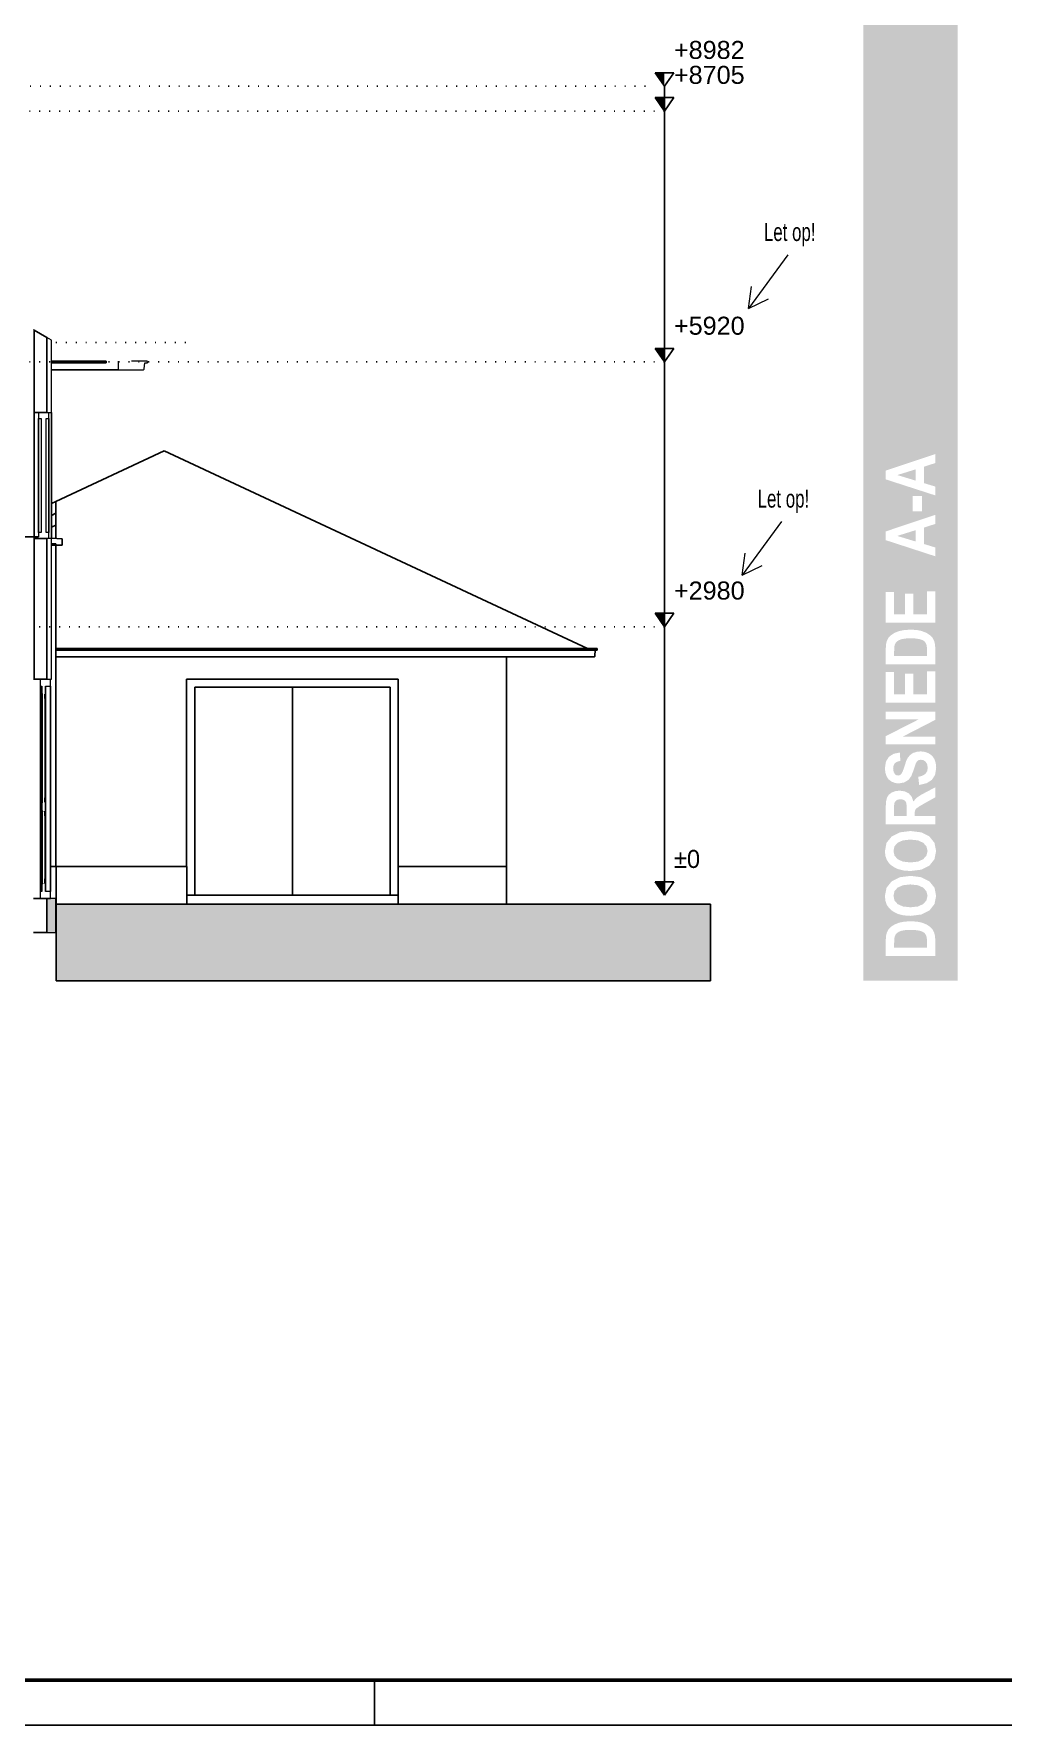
# Model space of a CAD drawing. Header units: millimetres. Extents: x 0 to 1200, y 0 to 841.
# Drawn here: x 877.2 to 984.8, y 0 to 187.8 of the extents above; entities that cross this region are included whole.
import ezdxf

# ---------------------------------------------------------------- set-up
doc = ezdxf.new("R2010")
doc.units = ezdxf.units.MM
doc.linetypes.add('PUNKT2_S9', pattern=[1, 0, -1])
doc.layers.add('Standard', color=7, linetype='Continuous', lineweight=25)
doc.styles.add('ARIAL', font='arial.ttf')

msp = doc.modelspace()

# ---------------------------------------------------------------- hatches: boundary and pattern name
at = {"layer": 'Standard', "linetype": 'PUNKT2_S9', "lineweight": -3}
h = msp.add_hatch(color=23, dxfattribs=at)
h.paths.add_polyline_path([(972.67, 86.33), (976.31, 86.33), (976.31, 87.02), (976.3, 87.36), (976.26, 87.58), (976.17, 87.79), (976.03, 87.95), (975.82, 88.09), (975.5, 88.2), (975.06, 88.27), (974.49, 88.29), (973.93, 88.27), (973.51, 88.2), (973.21, 88.09), (972.98, 87.94), (972.82, 87.74), (972.72, 87.51), (972.69, 87.22), (972.67, 86.75)])
h.paths.add_polyline_path([(974.47, 93.34), (973.65, 93.25), (973.06, 92.99), (972.71, 92.59), (972.6, 92.07), (972.71, 91.56), (973.07, 91.15), (973.66, 90.89), (974.49, 90.8), (975.31, 90.89), (975.9, 91.16), (976.26, 91.57), (976.38, 92.07), (976.26, 92.57), (975.91, 92.98), (975.31, 93.25)])
h.paths.add_polyline_path([(974.49, 95.78), (975.31, 95.87), (975.9, 96.14), (976.26, 96.55), (976.38, 97.05), (976.26, 97.56), (975.91, 97.96), (975.31, 98.23), (974.47, 98.32), (973.65, 98.23), (973.06, 97.97), (972.71, 97.57), (972.6, 97.05), (972.71, 96.54), (973.07, 96.13), (973.66, 95.87)])
h.paths.add_polyline_path([(973.1, 102.76), (972.91, 102.67), (972.76, 102.52), (972.69, 102.32), (972.67, 102.09), (972.67, 101.65), (972.67, 100.92), (974.07, 100.92), (974.07, 101.61), (974.05, 102.15), (974, 102.44), (973.91, 102.59), (973.77, 102.7), (973.58, 102.77), (973.35, 102.79)])
h.paths.add_polyline_path([(976.31, 118.71), (976.31, 119.4), (976.3, 119.73), (976.26, 119.96), (976.17, 120.16), (976.03, 120.33), (975.82, 120.47), (975.5, 120.57), (975.06, 120.64), (974.49, 120.67), (973.93, 120.64), (973.51, 120.57), (973.21, 120.46), (972.98, 120.31), (972.82, 120.12), (972.72, 119.88), (972.69, 119.59), (972.67, 119.12), (972.67, 118.71)])
h.paths.add_polyline_path([(975.06, 138.17), (975.06, 139.42), (973.02, 138.79)])
h.paths.add_polyline_path([(973.02, 132.03), (975.06, 131.41), (975.06, 132.67)])
h.paths.add_polyline_path([(979.74, 82.64), (979.74, 192.64), (969.24, 192.64), (969.24, 82.64)])
h.paths.add_polyline_path([(977.24, 137.51), (977.24, 136.53), (971.74, 138.31), (971.74, 139.29), (977.24, 141.12), (977.24, 140.12), (975.99, 139.72), (975.99, 137.89)], flags=16)
h.paths.add_polyline_path([(975.77, 136.48), (975.77, 134.75), (974.72, 134.75), (974.72, 136.48)], flags=16)
h.paths.add_polyline_path([(975.99, 132.96), (975.99, 131.13), (977.24, 130.75), (977.24, 129.77), (971.74, 131.56), (971.74, 132.53), (977.24, 134.37), (977.24, 133.36)], flags=16)
h.paths.add_polyline_path([(977.24, 125.89), (977.24, 122.41), (971.74, 122.41), (971.74, 125.81), (972.67, 125.81), (972.67, 123.33), (973.89, 123.33), (973.89, 125.63), (974.82, 125.63), (974.82, 123.33), (976.31, 123.33), (976.31, 125.89)], flags=16)
h.paths.add_polyline_path([(971.74, 119.47), (971.77, 119.98), (971.85, 120.34), (972.04, 120.72), (972.35, 121.03), (972.76, 121.29), (973.24, 121.47), (973.83, 121.59), (974.54, 121.62), (975.18, 121.59), (975.71, 121.48), (976.26, 121.27), (976.68, 120.99), (976.94, 120.71), (977.12, 120.34), (977.21, 119.98), (977.24, 119.52), (977.24, 117.78), (971.74, 117.78)], flags=16)
h.paths.add_polyline_path([(976.31, 114.44), (976.31, 117), (977.24, 117), (977.24, 113.51), (971.74, 113.51), (971.74, 116.91), (972.67, 116.91), (972.67, 114.44), (973.89, 114.44), (973.89, 116.74), (974.82, 116.74), (974.82, 114.44)], flags=16)
h.paths.add_polyline_path([(975.41, 111.67), (971.74, 111.67), (971.74, 112.53), (977.24, 112.53), (977.24, 111.61), (973.65, 109.76), (977.24, 109.76), (977.24, 108.9), (971.74, 108.9), (971.74, 109.8)], flags=16)
h.paths.add_polyline_path([(976.26, 104.57), (975.45, 104.38), (975.35, 105.28), (975.82, 105.41), (976.14, 105.61), (976.34, 105.91), (976.4, 106.28), (976.34, 106.68), (976.17, 106.96), (975.93, 107.13), (975.64, 107.18), (975.46, 107.16), (975.31, 107.09), (975.18, 106.96), (975.07, 106.76), (974.98, 106.49), (974.83, 106.02), (974.58, 105.38), (974.29, 104.97), (973.79, 104.66), (973.18, 104.55), (972.78, 104.6), (972.4, 104.75), (972.07, 104.99), (971.84, 105.32), (971.7, 105.73), (971.65, 106.22), (971.76, 106.98), (972.1, 107.52), (972.63, 107.85), (973.31, 107.98), (973.36, 107.05), (973, 106.96), (972.75, 106.8), (972.61, 106.55), (972.56, 106.21), (972.61, 105.85), (972.76, 105.58), (972.91, 105.47), (973.11, 105.43), (973.29, 105.47), (973.44, 105.57), (973.62, 105.87), (973.81, 106.42), (974, 107.01), (974.2, 107.42), (974.45, 107.71), (974.76, 107.93), (975.16, 108.06), (975.64, 108.11), (976.1, 108.05), (976.52, 107.89), (976.88, 107.63), (977.14, 107.27), (977.29, 106.82), (977.34, 106.28), (977.22, 105.51), (976.86, 104.94)], flags=16)
h.paths.add_polyline_path([(972.09, 103.31), (972.42, 103.55), (972.82, 103.7), (973.28, 103.75), (973.85, 103.67), (974.31, 103.44), (974.63, 103.06), (974.81, 102.54), (975.03, 102.81), (975.27, 103.03), (975.62, 103.26), (976.17, 103.56), (977.24, 104.12), (977.24, 103.01), (976.04, 102.34), (975.52, 102.04), (975.24, 101.85), (975.09, 101.72), (975.01, 101.58), (974.96, 101.39), (974.94, 101.11), (974.94, 100.92), (977.24, 100.92), (977.24, 100), (971.74, 100), (971.74, 101.95), (971.78, 102.58), (971.89, 103.01)], flags=16)
h.paths.add_polyline_path([(972.07, 95.75), (971.86, 96.06), (971.7, 96.51), (971.65, 97.04), (971.83, 97.96), (972.4, 98.66), (973.3, 99.12), (974.5, 99.27), (975.68, 99.12), (976.58, 98.67), (977.15, 97.96), (977.33, 97.05), (977.15, 96.14), (976.59, 95.43), (975.69, 94.98), (974.52, 94.83), (973.75, 94.88), (973.11, 95.04), (972.72, 95.22), (972.36, 95.46)], flags=16)
h.paths.add_polyline_path([(977.15, 92.98), (977.33, 92.07), (977.15, 91.16), (976.59, 90.45), (975.69, 90), (974.52, 89.85), (973.75, 89.9), (973.11, 90.05), (972.72, 90.24), (972.36, 90.48), (972.07, 90.77), (971.86, 91.07), (971.7, 91.53), (971.65, 92.06), (971.83, 92.98), (972.4, 93.68), (973.3, 94.14), (974.5, 94.29), (975.68, 94.14), (976.58, 93.69)], flags=16)
h.paths.add_polyline_path([(977.12, 87.97), (977.21, 87.61), (977.24, 87.15), (977.24, 85.41), (971.74, 85.41), (971.74, 87.1), (971.77, 87.6), (971.85, 87.97), (972.04, 88.35), (972.35, 88.66), (972.76, 88.91), (973.24, 89.1), (973.83, 89.21), (974.54, 89.25), (975.18, 89.21), (975.71, 89.11), (976.26, 88.9), (976.68, 88.62), (976.94, 88.33)], flags=16)
for color, points in [(7, [(947.18, 181.96), (947.18, 183.46), (946.13, 183.46)]), (7, [(947.18, 179.19), (947.18, 180.69), (946.13, 180.69)]), (7, [(947.18, 151.34), (947.18, 152.84), (946.13, 152.84)]), (253, [(885.22, 151.24), (885.22, 151.42), (879.33, 151.42), (879.33, 151.24)]), (7, [(947.18, 121.94), (947.18, 123.44), (946.13, 123.44)]), (7, [(947.18, 92.14), (947.18, 93.64), (946.13, 93.64)]), (254, [(952.28, 91.14), (879.65, 91.14), (879.65, 82.64), (952.28, 82.64)])]:
    msp.add_hatch(color=color, dxfattribs=at).paths.add_polyline_path(points)
at = {"layer": 'Standard', "linetype": 'PUNKT2_S9', "lineweight": 18}
msp.add_hatch(color=59, dxfattribs=at).paths.add_polyline_path([(879.63, 87.99), (879.63, 91.77), (878.63, 91.77), (878.63, 87.99)])

# ---------------------------------------------------------------- linework, layer by layer
at = {"layer": 'Standard', "color": 7, "linetype": 'Continuous', "lineweight": -3}
for p, q in [((948.23, 183.46), (946.13, 183.46)), ((946.13, 183.46), (947.18, 181.96)), ((947.18, 181.96), (948.23, 183.46)), ((948.23, 180.69), (946.13, 180.69)), ((946.13, 180.69), (947.18, 179.19)), ((947.18, 179.19), (947.18, 181.96)), ((947.18, 179.19), (948.23, 180.69)), ((947.18, 154.15), (947.18, 179.19)), ((947.18, 151.34), (947.18, 154.15)), ((948.23, 152.84), (946.13, 152.84)), ((946.13, 152.84), (947.18, 151.34)), ((947.18, 151.34), (948.23, 152.84)), ((947.18, 124.75), (947.18, 151.34)), ((947.18, 121.94), (947.18, 124.75)), ((948.23, 123.44), (946.13, 123.44)), ((946.13, 123.44), (947.18, 121.94)), ((947.18, 121.94), (948.23, 123.44)), ((947.18, 94.95), (947.18, 121.94)), ((947.18, 92.14), (947.18, 94.95)), ((948.23, 93.64), (946.13, 93.64)), ((946.13, 93.64), (947.18, 92.14)), ((947.18, 92.14), (948.23, 93.64)), ((878.63, 91.77), (878.13, 91.77)), ((878.63, 87.99), (878.63, 91.77)), ((878.13, 87.99), (878.63, 87.99))]:
    msp.add_line(p, q, dxfattribs=at)
at = {"layer": 'Standard', "color": 1, "linetype": 'PUNKT2_S9', "lineweight": -3}
for p, q in [((833.86, 181.96), (945.91, 181.96)), ((947.18, 179.19), (835.13, 179.19)), ((879.63, 153.5), (894.97, 153.5))]:
    msp.add_line(p, q, dxfattribs=at)
at = {"layer": 'Standard', "color": 7, "linetype": 'Continuous', "lineweight": 18}
for p, q in [((960.88, 163.23), (956.49, 157.27)), ((956.49, 157.27), (956.84, 159.72)), ((956.49, 157.27), (958.72, 158.34)), ((960.18, 133.63), (955.79, 127.67)), ((955.79, 127.67), (956.14, 130.12)), ((955.79, 127.67), (958.02, 128.74))]:
    msp.add_line(p, q, dxfattribs=at)
at = {"layer": 'Standard', "color": 51, "linetype": 'Continuous', "lineweight": -3}
for p, q in [((877.23, 154.88), (877.13, 154.94)), ((877.23, 147.04), (877.23, 154.88)), ((878.63, 154.07), (877.23, 154.88)), ((877.23, 154.88), (877.23, 147.04)), ((878.63, 147.04), (878.63, 154.07)), ((877.23, 145.74), (877.23, 147.64)), ((877.23, 147.64), (877.23, 145.74)), ((878.63, 145.74), (878.63, 147.64)), ((877.13, 145.74), (877.23, 145.74)), ((877.23, 145.74), (878.63, 145.74)), ((877.69, 131.94), (874.89, 131.94)), ((877.23, 131.74), (877.13, 131.74)), ((877.23, 131.74), (877.69, 131.74)), ((877.23, 116.14), (877.23, 131.74)), ((877.23, 131.74), (877.23, 116.14)), ((878.63, 131.74), (877.23, 131.74)), ((878.63, 116.14), (878.63, 131.74)), ((877.13, 116.14), (877.23, 116.14)), ((877.23, 116.14), (878.63, 116.14)), ((878.13, 91.77), (877.13, 91.77)), ((877.13, 87.99), (878.13, 87.99))]:
    msp.add_line(p, q, dxfattribs=at)
at = {"layer": 'Standard', "color": 55, "linetype": 'Continuous', "lineweight": 18}
for p, q in [((879.13, 153.78), (878.63, 154.07)), ((878.63, 154.07), (878.63, 147.04)), ((879.13, 147.04), (879.13, 153.78)), ((878.63, 147.64), (878.63, 145.74)), ((879.13, 145.74), (879.13, 147.64)), ((878.63, 145.74), (879.13, 145.74)), ((878.63, 131.74), (878.63, 116.14)), ((879.13, 131.74), (878.63, 131.74)), ((879.13, 116.14), (879.13, 131.74)), ((878.63, 116.14), (879.13, 116.14))]:
    msp.add_line(p, q, dxfattribs=at)
at = {"layer": 'Standard', "color": 7, "linetype": 'PUNKT2_S9', "lineweight": -3}
for p, q in [((947.18, 151.34), (867.25, 151.34)), ((947.18, 121.94), (877.13, 121.94))]:
    msp.add_line(p, q, dxfattribs=at)
at = {"layer": 'Standard', "color": 5, "linetype": 'Continuous', "lineweight": -3}
for p, q in [((879.33, 151.42), (879.13, 151.42)), ((879.13, 151.24), (879.33, 151.24)), ((886.53, 150.48), (879.13, 150.48)), ((877.23, 131.94), (877.23, 145.74)), ((877.23, 145.74), (877.23, 131.94)), ((877.69, 145.07), (877.69, 132.41)), ((878.83, 132.41), (878.83, 145.07)), ((879.13, 131.78), (879.13, 145.74)), ((891.63, 141.46), (879.63, 135.87)), ((891.63, 141.46), (879.63, 135.87)), ((938.65, 119.54), (891.63, 141.46)), ((938.65, 119.54), (891.63, 141.46)), ((879.63, 135.87), (879.13, 135.63)), ((879.63, 135.87), (879.63, 131.74)), ((879.13, 134.31), (879.63, 134.54)), ((879.63, 134.54), (879.13, 134.31)), ((879.13, 132.99), (879.63, 133.22)), ((879.13, 131.78), (880.33, 131.69)), ((880.33, 131.69), (880.33, 130.99)), ((879.63, 131.14), (879.13, 131.14)), ((880.33, 130.99), (879.13, 130.99)), ((879.63, 118.04), (879.63, 131.14)), ((879.63, 119.54), (939.65, 119.54)), ((879.63, 119.34), (939.65, 119.34)), ((879.63, 118.59), (939.35, 118.59)), ((929.63, 118.04), (929.63, 118.59)), ((939.35, 118.59), (939.36, 118.59)), ((939.36, 118.59), (939.36, 118.59)), ((939.36, 118.59), (939.37, 118.59)), ((939.37, 118.59), (939.37, 118.59)), ((939.37, 118.59), (939.38, 118.59)), ((939.38, 118.59), (939.38, 118.59)), ((939.38, 118.59), (939.39, 118.59)), ((939.39, 118.59), (939.39, 118.6)), ((939.39, 118.6), (939.4, 118.6)), ((939.4, 118.6), (939.41, 118.61)), ((939.4, 118.6), (939.4, 118.6)), ((939.41, 118.61), (939.41, 118.62)), ((939.41, 118.62), (939.42, 118.62)), ((939.41, 118.61), (939.41, 118.61)), ((939.42, 118.62), (939.42, 118.63)), ((939.42, 118.63), (939.43, 118.63)), ((939.42, 118.62), (939.42, 118.62)), ((939.43, 118.64), (939.43, 118.65)), ((939.43, 118.65), (939.44, 118.65)), ((939.43, 118.63), (939.43, 118.64)), ((939.44, 118.67), (939.44, 118.68)), ((939.44, 118.68), (939.45, 118.68)), ((939.44, 118.66), (939.44, 118.67)), ((939.44, 118.65), (939.44, 118.66)), ((939.44, 118.66), (939.44, 118.66)), ((939.45, 118.7), (939.5, 119.34)), ((939.45, 118.69), (939.45, 118.7)), ((939.45, 118.7), (939.45, 118.7)), ((939.45, 118.68), (939.45, 118.69)), ((939.65, 119.54), (939.65, 119.54)), ((939.65, 119.53), (939.65, 119.54)), ((939.66, 119.53), (939.65, 119.53)), ((939.65, 119.34), (939.65, 119.34)), ((939.65, 119.34), (939.65, 119.34)), ((939.65, 119.34), (939.66, 119.34)), ((939.66, 119.53), (939.66, 119.53)), ((939.66, 119.53), (939.66, 119.53)), ((939.67, 119.53), (939.66, 119.53)), ((939.66, 119.34), (939.66, 119.34)), ((939.66, 119.34), (939.66, 119.34)), ((939.66, 119.34), (939.67, 119.34)), ((939.67, 119.53), (939.67, 119.53)), ((939.67, 119.53), (939.67, 119.53)), ((939.68, 119.52), (939.67, 119.53)), ((939.67, 119.34), (939.68, 119.35)), ((939.67, 119.34), (939.67, 119.34)), ((939.67, 119.34), (939.67, 119.34)), ((939.68, 119.52), (939.68, 119.52)), ((939.68, 119.52), (939.68, 119.52)), ((939.69, 119.52), (939.68, 119.52)), ((939.68, 119.35), (939.68, 119.35)), ((939.68, 119.35), (939.68, 119.35)), ((939.68, 119.35), (939.69, 119.35)), ((939.69, 119.51), (939.69, 119.52)), ((939.69, 119.51), (939.69, 119.51)), ((939.69, 119.51), (939.69, 119.51)), ((939.7, 119.5), (939.69, 119.51)), ((939.69, 119.36), (939.7, 119.37)), ((939.69, 119.35), (939.69, 119.36)), ((939.69, 119.36), (939.69, 119.36)), ((939.69, 119.36), (939.69, 119.36)), ((939.7, 119.5), (939.7, 119.5)), ((939.7, 119.49), (939.7, 119.5)), ((939.7, 119.49), (939.7, 119.49)), ((939.71, 119.49), (939.7, 119.49)), ((939.7, 119.38), (939.71, 119.39)), ((939.7, 119.37), (939.7, 119.38)), ((939.7, 119.38), (939.7, 119.38)), ((939.7, 119.37), (939.7, 119.37)), ((939.71, 119.48), (939.71, 119.49)), ((939.71, 119.48), (939.71, 119.48)), ((939.71, 119.47), (939.71, 119.48)), ((939.71, 119.47), (939.71, 119.47)), ((939.71, 119.46), (939.71, 119.47)), ((939.71, 119.46), (939.71, 119.46)), ((939.71, 119.45), (939.71, 119.46)), ((939.71, 119.45), (939.71, 119.45)), ((939.72, 119.44), (939.71, 119.45)), ((939.71, 119.42), (939.71, 119.43)), ((939.71, 119.43), (939.72, 119.43)), ((939.71, 119.41), (939.71, 119.42)), ((939.71, 119.4), (939.71, 119.41)), ((939.71, 119.41), (939.71, 119.41)), ((939.71, 119.39), (939.71, 119.4)), ((939.71, 119.4), (939.71, 119.4)), ((939.71, 119.39), (939.71, 119.39)), ((939.71, 119.39), (939.71, 119.39)), ((939.72, 119.44), (939.72, 119.44)), ((939.72, 119.44), (939.72, 119.43)), ((939.72, 119.43), (939.72, 119.44)), ((939.72, 119.44), (939.72, 119.44)), ((879.63, 95.34), (879.63, 118.04)), ((929.63, 118.04), (929.63, 95.34)), ((879.03, 92.57), (879.03, 115.34)), ((917.63, 116.14), (894.13, 116.14)), ((894.13, 116.14), (894.13, 95.34)), ((895.03, 115.24), (905.87, 115.24)), ((895.03, 92.15), (895.03, 115.24)), ((905.87, 115.24), (905.87, 92.15)), ((905.88, 115.24), (905.87, 115.24)), ((905.88, 92.15), (905.88, 115.24)), ((905.88, 115.24), (916.73, 115.24)), ((916.73, 115.24), (916.73, 92.15)), ((917.63, 95.34), (917.63, 116.14)), ((878.06, 114.47), (878.06, 102.47)), ((878.46, 102.47), (878.46, 114.47)), ((878.06, 101.47), (878.06, 93.45)), ((878.46, 93.45), (878.46, 101.47)), ((879.65, 95.34), (879.03, 95.34)), ((894.15, 95.34), (879.65, 95.34)), ((879.65, 91.14), (879.65, 95.34)), ((879.65, 91.14), (879.65, 95.34)), ((894.15, 91.14), (894.15, 95.34)), ((894.15, 91.14), (894.15, 95.34)), ((929.63, 95.34), (917.61, 95.34)), ((917.61, 91.14), (917.61, 95.34)), ((917.61, 91.14), (917.61, 95.34)), ((929.65, 95.34), (929.63, 95.34)), ((929.65, 95.34), (929.65, 91.14)), ((895.03, 92.15), (894.15, 92.14)), ((894.15, 92.14), (917.61, 92.14)), ((905.87, 92.15), (895.03, 92.15)), ((916.73, 92.15), (905.88, 92.15)), ((917.61, 92.14), (916.73, 92.15)), ((879.63, 91.14), (879.65, 91.14)), ((879.63, 87.99), (879.65, 87.99))]:
    msp.add_line(p, q, dxfattribs=at)
at = {"layer": 'Standard', "color": 255, "linetype": 'Continuous', "lineweight": -3}
for p, q in [((879.33, 151.42), (879.33, 151.24)), ((885.22, 151.42), (879.33, 151.42)), ((879.33, 151.24), (885.22, 151.24)), ((885.22, 151.24), (885.22, 151.42)), ((879.65, 91.14), (879.65, 82.64)), ((952.28, 91.14), (879.65, 91.14)), ((952.28, 91.14), (952.28, 82.64)), ((879.65, 82.64), (952.28, 82.64))]:
    msp.add_line(p, q, dxfattribs=at)
at = {"layer": 'Standard', "color": 9, "linetype": 'Continuous', "lineweight": 18}
for p, q in [((886.53, 151.43), (886.53, 150.48)), ((886.53, 150.48), (889.3, 150.48)), ((889.72, 151.43), (888.01, 151.43)), ((889.3, 150.48), (889.31, 150.48)), ((889.31, 150.48), (889.31, 150.48)), ((889.31, 150.48), (889.32, 150.48)), ((889.32, 150.48), (889.33, 150.48)), ((889.33, 150.48), (889.34, 150.48)), ((889.34, 150.48), (889.34, 150.48)), ((889.34, 150.48), (889.35, 150.48)), ((889.35, 150.48), (889.35, 150.49)), ((889.35, 150.49), (889.36, 150.49)), ((889.36, 150.49), (889.37, 150.49)), ((889.37, 150.49), (889.37, 150.5)), ((889.37, 150.5), (889.38, 150.5)), ((889.38, 150.5), (889.38, 150.51)), ((889.38, 150.51), (889.39, 150.51)), ((889.39, 150.51), (889.4, 150.51)), ((889.4, 150.52), (889.41, 150.53)), ((889.4, 150.51), (889.4, 150.52)), ((889.4, 150.52), (889.4, 150.52)), ((889.41, 150.53), (889.41, 150.54)), ((889.41, 150.54), (889.42, 150.54)), ((889.42, 150.55), (889.43, 150.56)), ((889.42, 150.54), (889.42, 150.55)), ((889.42, 150.55), (889.42, 150.55)), ((889.43, 150.59), (889.5, 151.23)), ((889.43, 150.58), (889.43, 150.59)), ((889.43, 150.59), (889.43, 150.59)), ((889.43, 150.57), (889.43, 150.58)), ((889.43, 150.56), (889.43, 150.57)), ((889.43, 150.57), (889.43, 150.57)), ((889.5, 151.23), (889.72, 151.23)), ((889.72, 151.43), (889.72, 151.43)), ((889.73, 151.42), (889.72, 151.43)), ((889.72, 151.23), (889.72, 151.23)), ((889.72, 151.23), (889.73, 151.23)), ((889.73, 151.42), (889.73, 151.42)), ((889.74, 151.42), (889.73, 151.42)), ((889.73, 151.23), (889.73, 151.23)), ((889.73, 151.23), (889.74, 151.23)), ((889.74, 151.42), (889.74, 151.42)), ((889.75, 151.42), (889.74, 151.42)), ((889.74, 151.23), (889.74, 151.23)), ((889.74, 151.23), (889.75, 151.23)), ((889.75, 151.42), (889.75, 151.42)), ((889.76, 151.42), (889.75, 151.42)), ((889.75, 151.23), (889.75, 151.23)), ((889.75, 151.23), (889.76, 151.23)), ((889.76, 151.41), (889.76, 151.42)), ((889.77, 151.41), (889.76, 151.41)), ((889.76, 151.23), (889.76, 151.24)), ((889.76, 151.24), (889.77, 151.24)), ((889.77, 151.41), (889.77, 151.41)), ((889.77, 151.41), (889.77, 151.41)), ((889.78, 151.4), (889.77, 151.41)), ((889.77, 151.24), (889.78, 151.25)), ((889.77, 151.24), (889.77, 151.24)), ((889.77, 151.24), (889.77, 151.24)), ((889.78, 151.4), (889.78, 151.4)), ((889.79, 151.4), (889.78, 151.4)), ((889.78, 151.25), (889.78, 151.25)), ((889.78, 151.25), (889.79, 151.25)), ((889.79, 151.39), (889.79, 151.4)), ((889.79, 151.39), (889.79, 151.39)), ((889.8, 151.38), (889.79, 151.39)), ((889.79, 151.26), (889.8, 151.27)), ((889.79, 151.25), (889.79, 151.26)), ((889.79, 151.26), (889.79, 151.26)), ((889.8, 151.38), (889.8, 151.38)), ((889.8, 151.38), (889.8, 151.38)), ((889.8, 151.37), (889.8, 151.38)), ((889.81, 151.37), (889.8, 151.37)), ((889.8, 151.27), (889.8, 151.28)), ((889.8, 151.28), (889.8, 151.28)), ((889.8, 151.28), (889.81, 151.28)), ((889.8, 151.27), (889.8, 151.27)), ((889.81, 151.36), (889.81, 151.37)), ((889.81, 151.36), (889.81, 151.36)), ((889.81, 151.35), (889.81, 151.36)), ((889.81, 151.35), (889.81, 151.35)), ((889.81, 151.34), (889.81, 151.35)), ((889.81, 151.34), (889.81, 151.34)), ((889.82, 151.33), (889.81, 151.34)), ((889.81, 151.31), (889.81, 151.32)), ((889.81, 151.32), (889.82, 151.32)), ((889.81, 151.3), (889.81, 151.31)), ((889.81, 151.29), (889.81, 151.3)), ((889.81, 151.3), (889.81, 151.3)), ((889.81, 151.28), (889.81, 151.29)), ((889.81, 151.29), (889.81, 151.29)), ((889.82, 151.33), (889.82, 151.33)), ((889.82, 151.32), (889.82, 151.33))]:
    msp.add_line(p, q, dxfattribs=at)
at = {"layer": 'Standard', "color": 51, "linetype": 'Continuous', "lineweight": 18}
for p, q in [((878.63, 145.74), (877.69, 145.74)), ((877.69, 145.74), (877.69, 145.07)), ((877.69, 145.07), (877.98, 145.07)), ((877.98, 145.07), (877.98, 144.88)), ((877.98, 144.88), (877.98, 132.59)), ((878.54, 144.88), (878.54, 145.07)), ((878.54, 145.07), (878.83, 145.07)), ((878.54, 132.59), (878.54, 144.88)), ((878.83, 145.07), (878.83, 145.74)), ((877.69, 132.41), (877.69, 131.94)), ((877.98, 132.41), (877.69, 132.41)), ((877.69, 131.74), (878.63, 131.74)), ((877.98, 132.59), (877.98, 132.41)), ((878.54, 132.41), (878.54, 132.59)), ((878.83, 132.41), (878.54, 132.41)), ((878.83, 131.74), (878.83, 132.41)), ((877.89, 116.14), (877.89, 115.34)), ((878.63, 116.14), (877.89, 116.14)), ((877.9, 115.34), (878.06, 115.34)), ((878.46, 115.34), (879.03, 115.34)), ((879.03, 115.34), (879.03, 116.14)), ((877.89, 92.57), (877.89, 91.77)), ((878.06, 92.57), (877.9, 92.57)), ((879.03, 92.57), (878.46, 92.57)), ((879.03, 91.77), (879.03, 92.57)), ((878.63, 91.77), (879.03, 91.77))]:
    msp.add_line(p, q, dxfattribs=at)
at = {"layer": 'Standard', "color": 42, "linetype": 'Continuous', "lineweight": 18}
for p, q in [((877.89, 115.34), (877.88, 115.34)), ((877.88, 115.34), (877.88, 92.57)), ((877.9, 92.57), (877.9, 115.34)), ((877.88, 92.57), (877.89, 92.57))]:
    msp.add_line(p, q, dxfattribs=at)
at = {"layer": 'Standard', "color": 32, "linetype": 'Continuous', "lineweight": -3}
for p, q in [((878.06, 115.34), (878.06, 114.47)), ((878.46, 114.47), (878.46, 115.34)), ((878.06, 114.47), (878.16, 114.47)), ((878.11, 114.45), (878.11, 102.49)), ((878.16, 114.45), (878.11, 114.45)), ((878.16, 114.47), (878.16, 114.45)), ((878.38, 114.47), (878.46, 114.47)), ((878.41, 113.97), (878.38, 114.47)), ((878.44, 113.97), (878.41, 113.97)), ((878.44, 102.97), (878.44, 113.97)), ((878.16, 102.47), (878.06, 102.47)), ((878.06, 102.47), (878.06, 101.47)), ((878.06, 101.47), (878.16, 101.47)), ((878.11, 102.49), (878.16, 102.49)), ((878.11, 101.45), (878.11, 93.47)), ((878.16, 101.45), (878.11, 101.45)), ((878.16, 102.49), (878.16, 102.47)), ((878.16, 101.47), (878.16, 101.45)), ((878.38, 102.47), (878.41, 102.97)), ((878.46, 102.47), (878.38, 102.47)), ((878.38, 101.47), (878.46, 101.47)), ((878.41, 100.97), (878.38, 101.47)), ((878.41, 102.97), (878.44, 102.97)), ((878.46, 101.47), (878.46, 102.47)), ((878.44, 100.97), (878.41, 100.97)), ((878.44, 93.95), (878.44, 100.97)), ((878.38, 93.45), (878.41, 93.95)), ((878.41, 93.95), (878.44, 93.95)), ((878.06, 93.45), (878.06, 92.57)), ((878.16, 93.45), (878.06, 93.45)), ((878.11, 93.47), (878.16, 93.47)), ((878.16, 93.47), (878.16, 93.45)), ((878.46, 93.45), (878.38, 93.45)), ((878.46, 92.57), (878.46, 93.45))]:
    msp.add_line(p, q, dxfattribs=at)
at = {"layer": 'Standard', "color": 36, "linetype": 'Continuous', "lineweight": 18}
for p, q in [((878.63, 91.77), (878.63, 87.99)), ((879.63, 91.77), (878.63, 91.77)), ((879.63, 87.99), (879.63, 91.77)), ((878.63, 87.99), (879.63, 87.99))]:
    msp.add_line(p, q, dxfattribs=at)
at = {"layer": 'Standard', "color": 30, "linetype": 'Continuous', "lineweight": 50}
msp.add_line((5, 5), (1195, 5), dxfattribs=at)
at = {"layer": 'Standard', "color": 7, "linetype": 'Continuous', "lineweight": 25}
for p, q in [((915, 0), (915, 5)), ((0, 0), (1200, 0))]:
    msp.add_line(p, q, dxfattribs=at)

# ---------------------------------------------------------------- texts
at = {"layer": 'Standard', "color": 7, "linetype": 'Continuous', "lineweight": -3, "char_height": 2, "attachment_point": 7, "style": 'ARIAL'}
for s, insert, width in [('\\W1.00;+8982', (948.23, 184.96), 8.9041), ('\\W1.00;+8705', (948.23, 182.19), 8.9041), ('\\W1.00;+5920', (948.23, 154.34), 8.9041), ('\\W1.00;+2980', (948.23, 124.94), 8.9041), ('\\W0.94;±0', (948.23, 95.14), 4.0428)]:
    msp.add_mtext(s, dxfattribs=dict(at, insert=insert, width=width))
at = {"layer": 'Standard', "color": 7, "linetype": 'Continuous', "lineweight": 18, "char_height": 2, "width": 6.3778, "attachment_point": 7, "style": 'ARIAL'}
for insert in [(958.22, 164.17), (957.52, 134.57)]:
    msp.add_mtext('\\W0.67;Let\\~op!', dxfattribs=dict(at, insert=insert))

doc.saveas('drawing.dxf')
